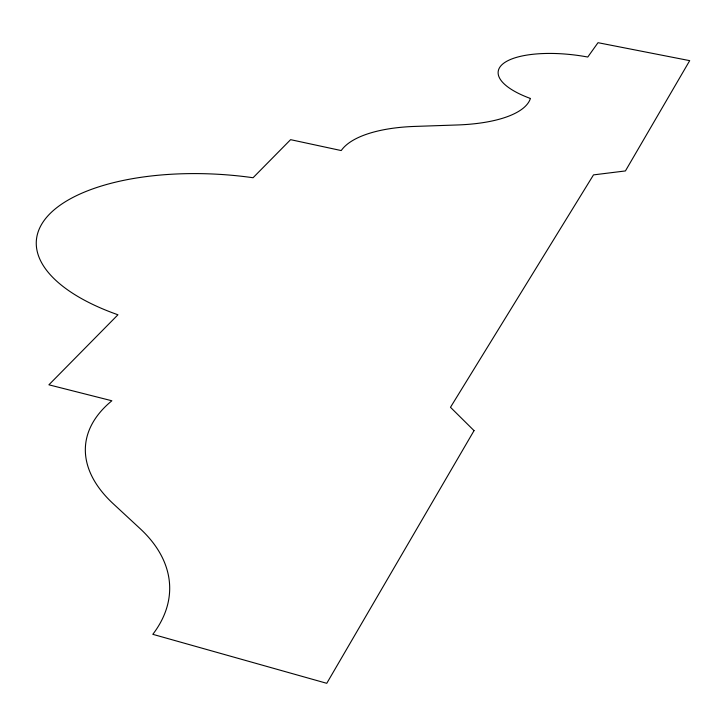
<?xml version="1.0" encoding="UTF-8"?>
<svg xmlns="http://www.w3.org/2000/svg" width="726" height="726" viewBox="0 0 726 726"><rect width="100%" height="100%" fill="white"/><g stroke="black" fill="none" stroke-linecap="round" stroke-linejoin="round"><path stroke-width="1.09" d="M474.042 430.636L326.764 683.311L152.814 634.324A203.779 115.307 -0.6 0 0 140.182 528.7L113.31 503.817A194.323 100.36 5.2 0 1 111.868 400.77L48.896 384.816L117.948 314.775A183.896 79.86 4.3 0 1 49.731 213.916A183.896 79.86 4.3 0 1 253.065 177.734L290.6 139.664L341.229 150.563A114.98 45.157 6.9 0 1 414.918 126.415L457.298 124.972A112.294 40.266 6.3 0 0 530.416 98.464A76.121 26.553 7.7 0 1 504.062 62.99A76.121 26.553 7.7 0 1 587.77 57.036L598.015 42.689L689.7 60.648L625.422 170.937L593.505 174.884L450.483 407.295L474.042 430.636"/></g></svg>
